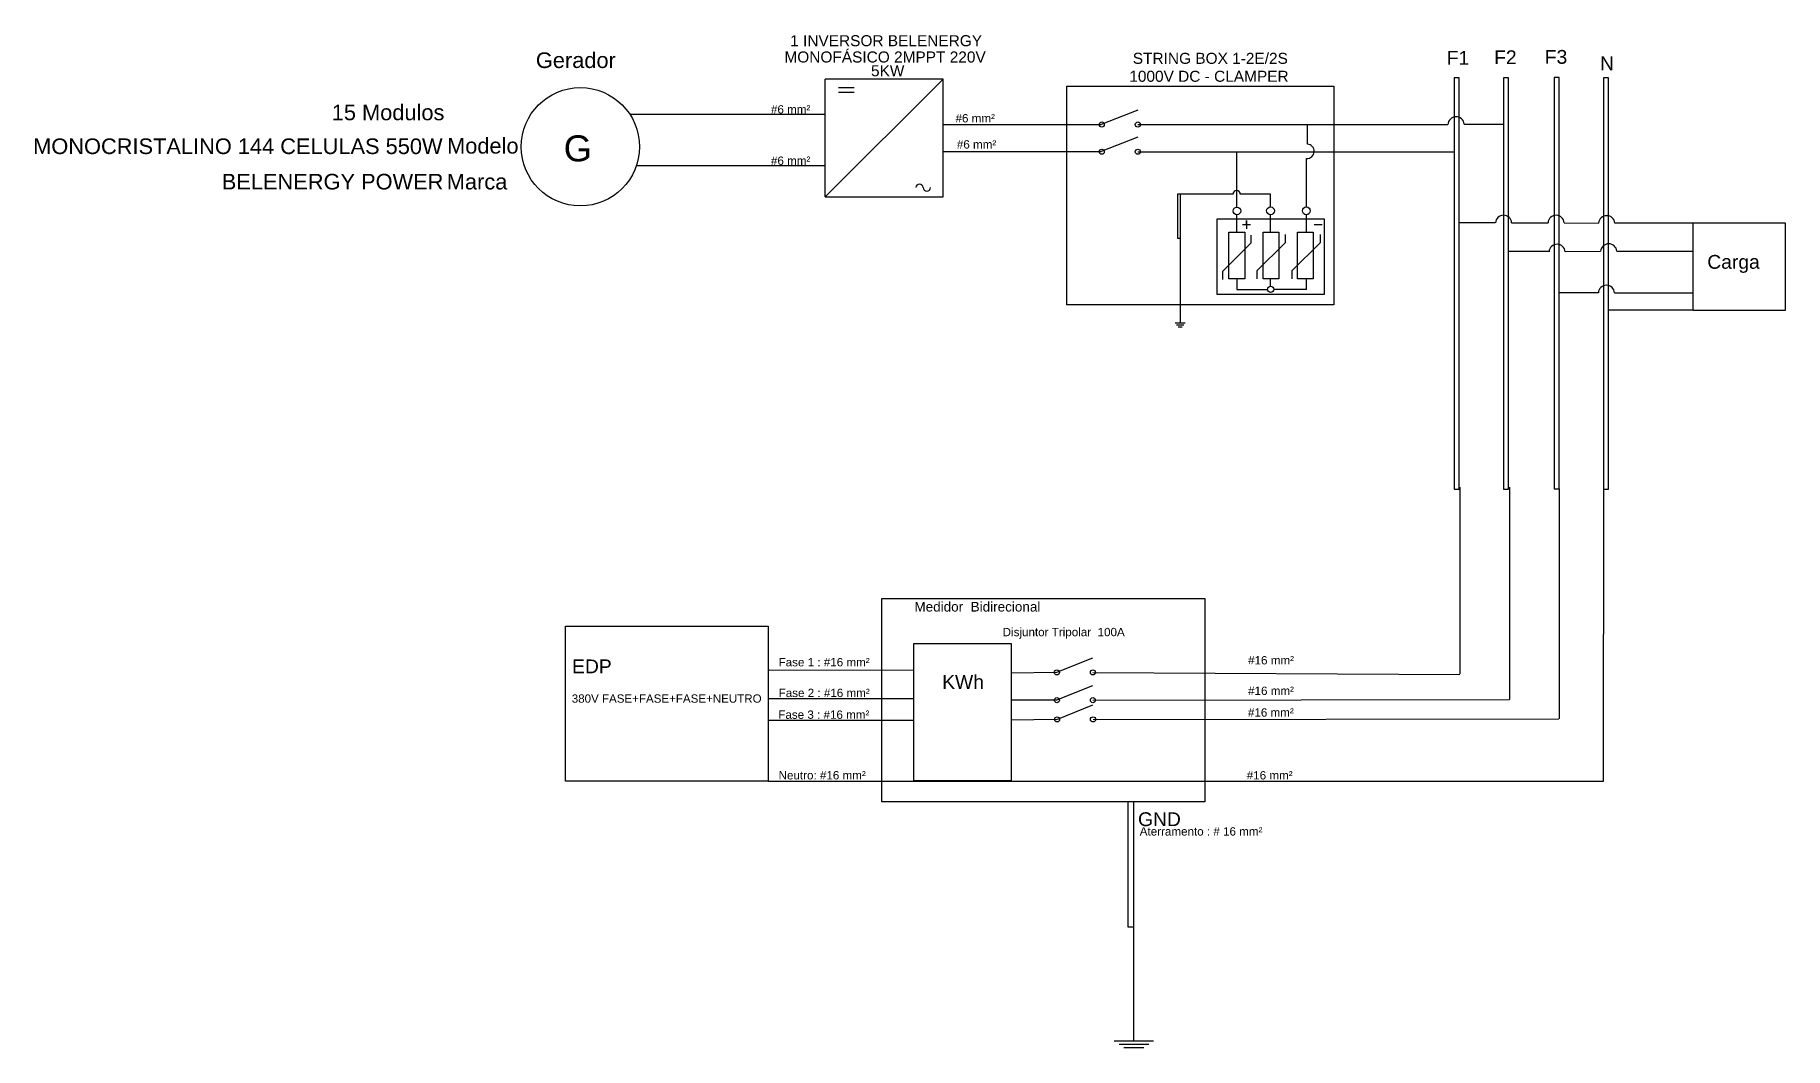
# Model space of a CAD drawing. Header units: millimetres. Extents: x 2630 to 32489, y 880 to 18162.
import ezdxf

# ---------------------------------------------------------------- set-up
doc = ezdxf.new("R2010")
doc.units = ezdxf.units.MM
doc.styles.add('arial', font='arial.ttf')
doc.styles.get("Standard").update_dxf_attribs({"font": 'arial.ttf'})

msp = doc.modelspace()

# ---------------------------------------------------------------- linework, layer by layer
for p, q in [((18125, 17411), (16113, 17411)), ((18125, 17411), (16113, 15403)), ((16113, 15401), (16113, 17411)), ((18125, 15401), (18125, 17411)), ((26845, 17432), (26845, 10412)), ((26930, 17432), (26845, 17432)), ((26930, 10412), (26930, 17432)), ((27688, 17432), (27688, 11531)), ((27773, 17432), (27688, 17432)), ((27688, 17432), (27688, 10412)), ((27773, 17432), (27688, 17432)), ((27773, 11531), (27773, 17432)), ((27773, 10412), (27773, 17432)), ((28552, 17438), (28552, 11536)), ((28636, 17438), (28552, 17438)), ((28552, 17438), (28552, 10418)), ((28636, 17438), (28552, 17438)), ((28636, 11536), (28636, 17438)), ((28636, 10418), (28636, 17438)), ((29393, 17431), (29393, 11530)), ((29477, 17431), (29393, 17431)), ((29393, 17431), (29393, 10411)), ((29477, 17431), (29393, 17431)), ((29477, 11530), (29477, 17431)), ((29477, 10411), (29477, 17431)), ((16341, 17267), (16609, 17267)), ((16341, 17185), (16609, 17185)), ((16113, 16806), (12781, 16806)), ((18125, 16635), (20821, 16635)), ((21447, 16634), (26738, 16634)), ((24339, 16301), (24339, 16634)), ((27015, 16641), (27690, 16641)), ((18125, 16173), (20821, 16173)), ((21447, 16171), (26845, 16171)), ((23136, 15226), (23136, 16171)), ((16113, 15931), (12890, 15931)), ((24323, 15229), (24323, 16055)), ((16113, 15401), (18125, 15401)), ((23136, 14799), (23136, 15097)), ((23713, 14799), (23713, 15097)), ((24323, 14799), (24323, 15097)), ((27546, 14960), (26930, 14960)), ((27825, 14960), (28446, 14960)), ((28723, 14960), (29309, 14951)), ((29586, 14955), (30855, 14955)), ((30855, 14955), (30923, 14955)), ((23376, 14749), (23376, 14612)), ((23961, 14756), (23961, 14619)), ((24557, 14756), (24557, 14619)), ((23376, 14612), (22892, 14129)), ((23961, 14619), (23478, 14136)), ((24557, 14619), (24074, 14136)), ((28462, 14466), (27770, 14470)), ((28740, 14466), (29343, 14472)), ((29620, 14476), (30579, 14476)), ((30579, 14476), (30923, 14476)), ((22892, 14129), (22892, 13992)), ((23478, 14136), (23478, 14000)), ((24074, 14136), (24074, 14000)), ((23136, 14000), (23136, 13823)), ((23136, 13823), (23660, 13823)), ((23713, 13875), (23713, 14000)), ((24323, 13823), (23765, 13823)), ((24323, 13823), (24323, 14000)), ((29304, 13765), (28636, 13765)), ((29582, 13765), (30923, 13765)), ((29477, 13476), (30923, 13476)), ((26845, 10412), (26930, 10412)), ((26943, 10446), (26943, 7264)), ((27688, 10412), (27773, 10412)), ((27786, 10446), (27786, 6827)), ((28552, 10418), (28636, 10418)), ((28636, 10418), (28636, 6497)), ((29391, 5433), (29395, 10444)), ((29393, 10411), (29477, 10411)), ((20674, 7532), (20058, 7286)), ((15144, 7324), (15139, 7324)), ((15144, 7324), (15159, 7324)), ((17624, 7320), (15159, 7324)), ((20057, 7284), (19279, 7274)), ((20681, 7288), (26943, 7251)), ((20674, 7060), (20058, 6814)), ((15144, 6837), (15139, 6837)), ((17624, 6835), (15144, 6837)), ((20059, 6813), (19284, 6814)), ((20675, 6728), (20059, 6481)), ((20681, 6814), (27786, 6827)), ((15144, 6474), (17624, 6474)), ((20061, 6482), (19283, 6472)), ((20685, 6484), (28632, 6497)), ((15139, 5433), (29391, 5433))]:
    msp.add_line(p, q)
at = {"color": 1}
for p, q in [((21447, 16881), (20821, 16635)), ((21447, 16418), (20821, 16173)), ((23303, 14927), (23303, 14995)), ((23303, 14995), (23303, 14927)), ((23234, 14927), (23370, 14927)), ((23303, 14927), (23303, 14858))]:
    msp.add_line(p, q, dxfattribs=at)
at = {"color": 3}
for p, q in [((22171, 15448), (22121, 15448)), ((22121, 15448), (22121, 14698)), ((23070, 15448), (22171, 15448)), ((22171, 15448), (22171, 13251)), ((23713, 15448), (23195, 15448)), ((23713, 15229), (23713, 15448)), ((22121, 14698), (22171, 14698)), ((22085, 13251), (22252, 13251)), ((22109, 13217), (22232, 13217)), ((22133, 13182), (22204, 13182)), ((21278, 5081), (21278, 2949)), ((21379, 2949), (21379, 5081)), ((21278, 2948), (21379, 2948)), ((21379, 1007), (21379, 2949)), ((21716, 998), (21042, 998)), ((21632, 939), (21126, 939)), ((21547, 880), (21210, 880))]:
    msp.add_line(p, q, dxfattribs=at)
at = {"color": 18, "true_color": 0x000000}
msp.add_line((24456, 14927), (24593, 14927), dxfattribs=at)
for points in [[(20237, 17288), (24792, 17288), (24792, 13560), (20237, 13560)], [(22803, 15027), (24624, 15027), (24624, 13734), (22803, 13734)], [(30923, 14955), (32489, 14955), (32489, 13463), (30923, 13463)], [(23002, 14799), (23271, 14799), (23271, 14000), (23002, 14000)], [(23585, 14799), (23854, 14799), (23854, 14000), (23585, 14000)], [(24169, 14799), (24437, 14799), (24437, 14000), (24169, 14000)], [(17077, 8551), (22590, 8551), (22590, 5079), (17077, 5079)], [(11682, 8079), (15139, 8079), (15139, 5433), (11682, 5433)], [(17624, 7781), (19285, 7781), (19285, 5435), (17624, 5435)]]:
    msp.add_lwpolyline(points, close=True)
for centre, radius in [((11935, 16256), 1009), ((23711, 15163), 66.2), ((24321, 15163), 66.2), ((23137, 15161), 64.8), ((23713, 13823), 52.5), ((20065, 7288), 44), ((20681, 7288), 44), ((20065, 6814), 44), ((20681, 6814), 44), ((20069, 6486), 44), ((20682, 6486), 44)]:
    msp.add_circle(centre, radius)
at = {"color": 1}
for centre in [(20831, 16634), (21447, 16634), (20831, 16171), (21447, 16171)]:
    msp.add_circle(centre, 44, dxfattribs=at)
for centre, radius, start, end in [((26877, 16629), 139, 4.8421, 177.8925), ((24332, 16178), 123, 266.6155, 86.6155), ((17720, 15555), 63.4, 3.9499, 176.0501), ((17846, 15564), 63.4, 183.9499, 356.0501), ((27686, 14948), 139, 4.8264, 175.1736), ((28584, 14948), 139, 4.8264, 175.1736), ((29448, 14943), 139, 4.8264, 175.1489), ((29448, 14940), 139, 4.8264, 175.1489), ((28601, 14454), 139, 4.8264, 175.1736), ((29481, 14461), 139, 4.8264, 175.1489), ((29443, 13753), 139, 4.8264, 175.1736)]:
    msp.add_arc(centre, radius, start, end)
at = {"color": 3}
msp.add_arc((23133, 15446), 62.3, 1.3798, 178.6202, dxfattribs=at)

# ---------------------------------------------------------------- texts
for s, height, p in [('MONOFÁSICO 2MPPT 220V', 188.29, (15417, 17693)), ('1 INVERSOR BELENERGY', 188.29, (15515, 17971)), ('5KW', 188.3, (16894, 17458)), ('STRING BOX 1-2E/2S', 188.29, (21361, 17670)), ('F1', 235.4, (26718, 17656)), ('F2', 235.4, (27526, 17665)), ('F3', 235.4, (28390, 17671)), ('N', 235, (29333, 17561)), ('1000V DC - CLAMPER', 188.29, (21301, 17364)), ('#6 mm²', 142, (15187, 16822)), ('#6 mm²', 142, (18336, 16671)), ('G', 444, (11650, 16006)), ('#6 mm²', 142, (18359, 16225)), ('#6 mm²', 142, (15187, 15947)), ('Carga', 235.4, (31163, 14174)), ('Medidor  Bidirecional', 164.76, (17635, 8326)), ('Disjuntor Tripolar  100A', 141.98, (19140, 7905)), ('EDP', 235.4, (11794, 7273)), ('Fase 1 : #16 mm²', 141.98, (15317, 7391)), ('#16 mm²', 142, (23328, 7424)), ('KWh', 235.4, (18108, 7007)), ('380V FASE+FASE+FASE+NEUTRO', 141.22, (11788, 6771)), ('Fase 2 : #16 mm²', 141.98, (15318, 6867)), ('#16 mm²', 142, (23328, 6903)), ('Fase 3 : #16 mm²', 141.98, (15312, 6496)), ('#16 mm²', 142, (23325, 6533)), ('Neutro: #16 mm²', 141.98, (15317, 5462)), ('#16 mm²', 142, (23305, 5461)), ('GND', 235.4, (21450, 4665)), ('Aterramento : # 16 mm²', 141.98, (21479, 4504))]:
    msp.add_text(s, height=height).set_placement(p)
at = {"style": 'arial'}
for s, p in [('Gerador ', (11176, 17599)), ('Modelo', (9661, 16139)), ('Marca', (9656, 15527))]:
    msp.add_text(s, height=266.2, dxfattribs=at).set_placement(p)
at = {"color": 2, "style": 'arial'}
for s, height, p in [('15 Modulos', 266.2, (7693, 16708)), ('MONOCRISTALINO 144 CELULAS 550W', 266.22, (2599, 16131)), ('BELENERGY POWER', 266.22, (5817, 15527))]:
    msp.add_text(s, height=height, dxfattribs=at).set_placement(p)

doc.saveas('drawing.dxf')
